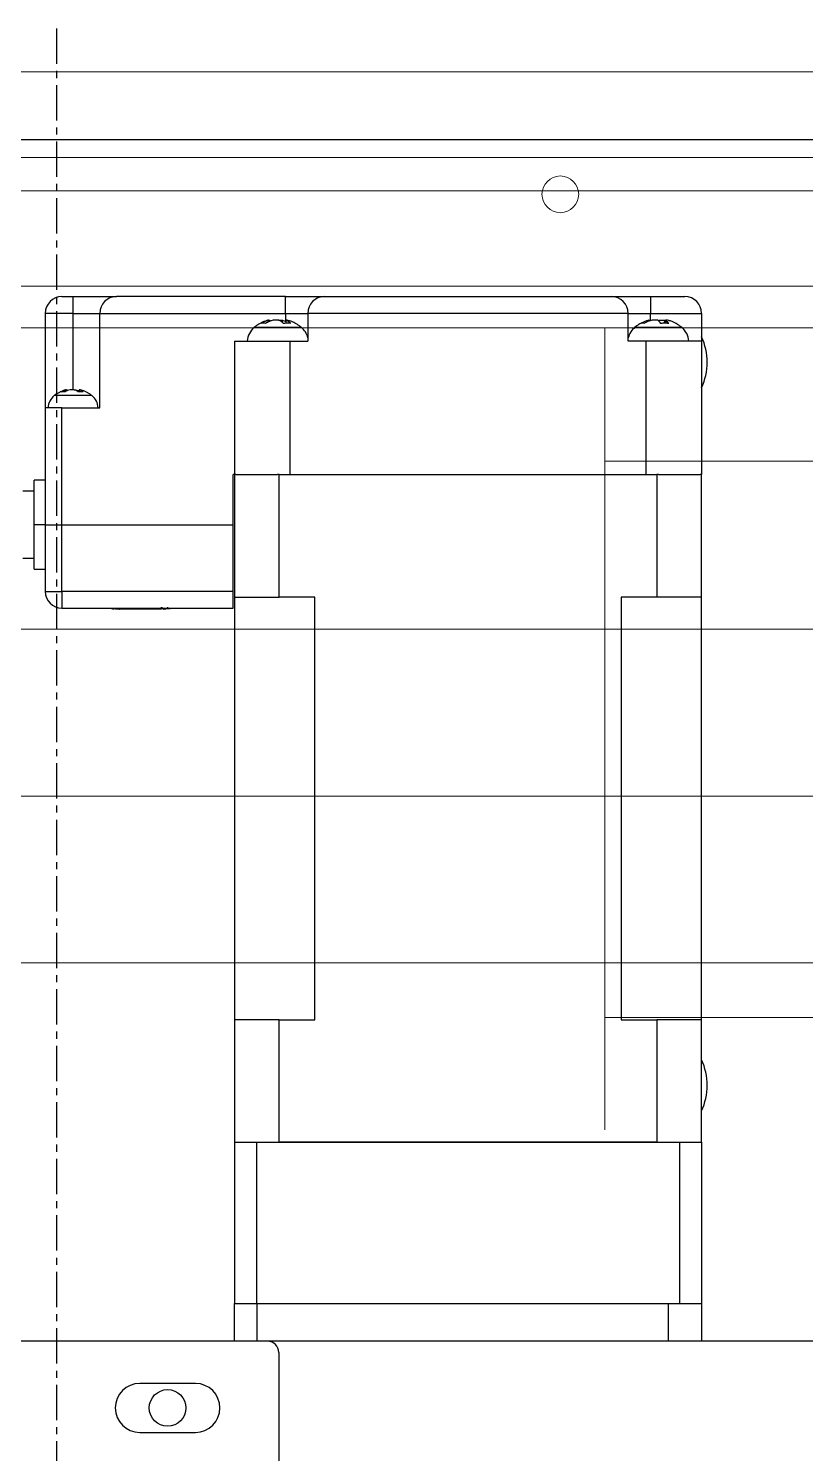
# Model space of a CAD drawing. Extents: x 500 to 100500, y -14500 to 21140.
# Drawn here: x 7864.8 to 7934.7, y -2503.2 to -2375.1 of the extents above; entities that cross this region are included whole.
import ezdxf

# ---------------------------------------------------------------- set-up
doc = ezdxf.new("R2010")
doc.units = 0
for name, pattern in [('CENTER', [10.16, 6.35, -1.27, 1.27, -1.27]), ('PHANTOM', [12.7, 6.35, -1.27, 1.27, -1.27, 1.27, -1.27]), ('SLD-Solid', [0])]:
    doc.linetypes.add(name, pattern=pattern)
doc.layers.get('0').update_dxf_attribs({"linetype": 'CONTINUOUS'})
for name, color, linetype in [('Center', 1, 'CENTER'), ('D', 7, 'CONTINUOUS'), ('SLD-0', 7, 'CONTINUOUS')]:
    doc.layers.add(name, color=color, linetype=linetype)
doc.layers.add('MODEL', color=7, linetype='SLD-Solid', lineweight=15)

# ---------------------------------------------------------------- blocks, each defined once
blk = doc.blocks.new('KZXCVASDF123')
at = {"color": 7, "linetype": 'Continuous', "lineweight": 18}
for p, q in [((-58754.07, -66506.67, 21.36), (-56215.07, -66506.67, 21.36)), ((-58754.07, -66509.67, 21.36), (-56215.07, -66509.67, 21.36))]:
    blk.add_line(p, q, dxfattribs=at)
blk = doc.blocks.new('KSLIDER')
at = {"color": 60, "linetype": 'PHANTOM', "lineweight": 18, "ltscale": 3}
for p, q in [((-53462.52, -64851.89, 21.36), (-52802.52, -64851.89, 21.36)), ((-53462.52, -64866.89, 21.36), (-52802.52, -64866.89, 21.36)), ((-52917.52, -64866.89, 21.36), (-53347.52, -64866.89, 21.36))]:
    blk.add_line(p, q, dxfattribs=at)
blk = doc.blocks.new('KASDADS')
at = {"layer": 'MODEL', "color": 4}
for p, q in [((-52842.52, -66286.79, 21.36), (-51722.52, -66286.79, 21.36)), ((-52842.52, -66306.05, 21.36), (-51722.52, -66306.05, 21.36)), ((-52199.86, -66309.79, 21.36), (-51722.52, -66309.79, 21.36)), ((-51949.86, -66309.79, 21.36), (-51949.86, -66321.79, 21.36)), ((-51849.86, -66309.79, 21.36), (-51949.86, -66309.79, 21.36)), ((-51602.52, -66309.79, 21.36), (-51949.86, -66309.79, 21.36)), ((-51849.86, -66321.79, 21.36), (-51949.86, -66321.79, 21.36)), ((-51949.86, -66321.79, 21.36), (-51949.86, -66371.79, 21.36)), ((-51722.52, -66336.89, 21.36), (-52162.52, -66336.89, 21.36)), ((-52262.52, -66351.89, 21.36), (-51602.52, -66351.89, 21.36)), ((-52262.52, -66366.89, 21.36), (-51602.52, -66366.89, 21.36)), ((-51717.52, -66366.89, 21.36), (-52147.52, -66366.89, 21.36)), ((-51949.86, -66381.89, 21.36), (-51949.86, -66371.79, 21.36)), ((-51849.86, -66371.79, 21.36), (-51949.86, -66371.79, 21.36))]:
    blk.add_line(p, q, dxfattribs=at)
blk.add_circle((-51953.86, -66297.79, 21.36), 1.65, dxfattribs=at)
blk = doc.blocks.new('KJ특성 TURN')
at = {"layer": 'Center', "ltscale": 0.5}
blk.add_line((9197.78, -70811.09), (9197.78, -71397.09), dxfattribs=at)
at = {"layer": 'SLD-0'}
for p, q in [((9272.78, -70821.09), (9122.78, -70821.09)), ((9198.28, -70835.19), (9199.28, -70835.19)), ((9199.28, -70836.69), (9199.28, -70835.19)), ((9218.38, -70835.19), (9203.18, -70835.19)), ((9218.38, -70836.69), (9218.38, -70835.19)), ((9221.88, -70835.19), (9247.68, -70835.19)), ((9251.18, -70835.19), (9251.18, -70836.69)), ((9251.18, -70835.19), (9254.28, -70835.19)), ((9199.28, -70836.69), (9196.78, -70836.69)), ((9196.78, -70836.69), (9196.78, -70845.19)), ((9199.28, -70836.69), (9201.68, -70836.69)), ((9199.28, -70843.56), (9199.28, -70836.69)), ((9201.68, -70836.69), (9218.38, -70836.69)), ((9201.68, -70845.19), (9201.68, -70836.69)), ((9218.38, -70836.69), (9220.38, -70836.69)), ((9218.38, -70836.69), (9218.38, -70837.4)), ((9220.38, -70836.69), (9220.38, -70839.19)), ((9249.18, -70836.69), (9220.38, -70836.69)), ((9249.18, -70839.19), (9249.18, -70836.69)), ((9249.18, -70836.69), (9251.18, -70836.69)), ((9251.18, -70836.69), (9255.78, -70836.69)), ((9251.18, -70837.3), (9251.18, -70836.69)), ((9255.78, -70836.69), (9255.78, -70839.19)), ((9219.79, -70837.95), (9215.58, -70837.95)), ((9216.85, -70837.3), (9216.84, -70837.3)), ((9216.85, -70837.3), (9216.96, -70837.3)), ((9216.86, -70837.46), (9216.85, -70837.3)), ((9216.96, -70837.3), (9216.96, -70837.41)), ((9217.76, -70837.3), (9217.27, -70837.3)), ((9217.76, -70837.3), (9218.1, -70837.3)), ((9218.1, -70837.3), (9218.09, -70837.51)), ((9218.1, -70837.3), (9218.41, -70837.41)), ((9218.41, -70837.3), (9218.4, -70837.59)), ((9218.52, -70837.3), (9218.41, -70837.3)), ((9249.94, -70837.95), (9249.78, -70837.95)), ((9253.99, -70837.95), (9249.94, -70837.95)), ((9251.05, -70837.3), (9251.24, -70837.3)), ((9251.24, -70837.3), (9251.24, -70837.33)), ((9251.81, -70837.3), (9251.34, -70837.3)), ((9251.88, -70837.35), (9251.96, -70837.3)), ((9251.96, -70837.3), (9252.43, -70837.3)), ((9251.96, -70837.41), (9251.96, -70837.3)), ((9252.43, -70837.3), (9252.41, -70837.58)), ((9252.72, -70837.3), (9252.52, -70837.3)), ((9252.52, -70837.3), (9252.52, -70837.58)), ((9213.78, -70839.19), (9213.78, -70851.19)), ((9213.78, -70839.19), (9218.78, -70839.19)), ((9218.78, -70839.19), (9218.78, -70851.19)), ((9218.78, -70839.19), (9220.38, -70839.19)), ((9250.78, -70839.19), (9249.18, -70839.19)), ((9250.78, -70839.19), (9250.78, -70851.19)), ((9255.78, -70839.19), (9250.78, -70839.19)), ((9255.78, -70839.19), (9255.78, -70851.19)), ((9200.3, -70844.08), (9197.59, -70844.08)), ((9198.69, -70843.56), (9198.68, -70843.56)), ((9198.69, -70843.56), (9198.74, -70843.56)), ((9198.7, -70843.68), (9198.69, -70843.56)), ((9198.74, -70843.56), (9198.75, -70843.65)), ((9199.39, -70843.56), (9199.02, -70843.56)), ((9199.39, -70843.56), (9199.54, -70843.56)), ((9199.54, -70843.56), (9199.54, -70843.64)), ((9200.18, -70843.75), (9199.74, -70843.75)), ((9199.83, -70843.56), (9199.82, -70843.75)), ((9199.88, -70843.56), (9199.83, -70843.56)), ((9200.97, -70844.08), (9200.3, -70844.08)), ((9196.78, -70845.19), (9196.78, -70855.69)), ((9198.28, -70845.19), (9196.78, -70845.19)), ((9198.28, -70855.69), (9198.28, -70845.19)), ((9198.28, -70845.19), (9201.68, -70845.19)), ((9196.78, -70851.69), (9195.78, -70851.69)), ((9195.78, -70855.69), (9195.78, -70851.69)), ((9213.68, -70855.69), (9213.68, -70851.19)), ((9213.78, -70851.19), (9213.68, -70851.19)), ((9213.78, -70851.19), (9213.78, -70862.19)), ((9213.91, -70851.19), (9213.78, -70851.19)), ((9213.91, -70851.19), (9217.65, -70851.19)), ((9217.81, -70851.19), (9217.65, -70851.19)), ((9217.81, -70862.19), (9217.81, -70851.19)), ((9217.81, -70851.19), (9251.75, -70851.19)), ((9218.78, -70851.19), (9250.78, -70851.19)), ((9251.75, -70851.19), (9251.75, -70862.19)), ((9251.91, -70851.19), (9251.75, -70851.19)), ((9251.91, -70851.19), (9255.65, -70851.19)), ((9255.78, -70851.19), (9255.65, -70851.19)), ((9255.78, -70862.19), (9255.78, -70851.19)), ((9195.78, -70852.69), (9194.78, -70852.69)), ((9195.78, -70859.69), (9195.78, -70855.69)), ((9196.78, -70855.69), (9195.78, -70855.69)), ((9196.78, -70855.69), (9196.78, -70861.69)), ((9196.78, -70855.69), (9198.28, -70855.69)), ((9198.28, -70861.69), (9198.28, -70855.69)), ((9198.28, -70855.69), (9213.68, -70855.69)), ((9213.68, -70861.69), (9213.68, -70855.69)), ((9194.78, -70858.69), (9195.78, -70858.69)), ((9195.78, -70859.69), (9196.78, -70859.69)), ((9196.78, -70861.69), (9198.28, -70861.69)), ((9213.68, -70861.69), (9198.28, -70861.69)), ((9198.28, -70861.69), (9198.28, -70863.19)), ((9213.68, -70863.19), (9213.68, -70861.69)), ((9213.78, -70862.19), (9213.78, -70900.19)), ((9213.78, -70862.19), (9217.81, -70862.19)), ((9221.02, -70862.19), (9217.81, -70862.19)), ((9221.02, -70900.19), (9221.02, -70862.19)), ((9251.75, -70862.19), (9248.55, -70862.19)), ((9248.55, -70862.19), (9248.55, -70900.19)), ((9255.78, -70862.19), (9251.75, -70862.19)), ((9255.78, -70900.19), (9255.78, -70862.19)), ((9198.28, -70863.19), (9213.68, -70863.19)), ((9202.79, -70863.29), (9202.79, -70863.19)), ((9202.79, -70863.29), (9202.79, -70863.19)), ((9202.79, -70863.29), (9202.79, -70863.19)), ((9202.79, -70863.29), (9202.79, -70863.19)), ((9202.79, -70863.29), (9202.79, -70863.19)), ((9202.79, -70863.29), (9202.79, -70863.19)), ((9202.79, -70863.29), (9202.79, -70863.19)), ((9202.79, -70863.29), (9202.79, -70863.19)), ((9202.79, -70863.29), (9202.79, -70863.19)), ((9202.79, -70863.29), (9202.79, -70863.19)), ((9202.79, -70863.29), (9202.79, -70863.29)), ((9202.79, -70863.29), (9202.79, -70863.29)), ((9202.79, -70863.29), (9202.79, -70863.29)), ((9202.8, -70863.29), (9202.79, -70863.29)), ((9202.8, -70863.29), (9202.8, -70863.19)), ((9202.8, -70863.29), (9202.8, -70863.19)), ((9202.8, -70863.29), (9202.8, -70863.19)), ((9202.8, -70863.29), (9202.8, -70863.19)), ((9202.81, -70863.29), (9202.81, -70863.19)), ((9202.81, -70863.29), (9202.81, -70863.19)), ((9202.81, -70863.29), (9202.81, -70863.19)), ((9202.81, -70863.29), (9202.81, -70863.19)), ((9202.82, -70863.29), (9202.82, -70863.19)), ((9202.82, -70863.29), (9202.82, -70863.19)), ((9202.82, -70863.29), (9202.82, -70863.19)), ((9202.82, -70863.29), (9202.82, -70863.19)), ((9202.82, -70863.29), (9202.82, -70863.19)), ((9202.82, -70863.29), (9202.82, -70863.19)), ((9202.82, -70863.29), (9202.82, -70863.29)), ((9202.83, -70863.29), (9202.82, -70863.29)), ((9202.83, -70863.29), (9202.83, -70863.19)), ((9202.83, -70863.29), (9202.83, -70863.19)), ((9202.83, -70863.29), (9202.83, -70863.19)), ((9202.83, -70863.29), (9202.83, -70863.19)), ((9202.83, -70863.29), (9202.83, -70863.19)), ((9202.83, -70863.29), (9202.83, -70863.19)), ((9202.83, -70863.29), (9202.83, -70863.19)), ((9202.83, -70863.29), (9202.83, -70863.19)), ((9202.83, -70863.29), (9202.83, -70863.19)), ((9202.83, -70863.29), (9202.83, -70863.29)), ((9202.83, -70863.29), (9202.83, -70863.29)), ((9202.83, -70863.29), (9202.83, -70863.29)), ((9202.83, -70863.29), (9202.83, -70863.29)), ((9202.83, -70863.29), (9202.83, -70863.29)), ((9202.83, -70863.29), (9202.83, -70863.29)), ((9202.83, -70863.29), (9202.83, -70863.29)), ((9202.83, -70863.29), (9202.83, -70863.29)), ((9202.84, -70863.29), (9202.83, -70863.29)), ((9202.84, -70863.29), (9202.84, -70863.19)), ((9202.84, -70863.29), (9202.84, -70863.19)), ((9202.84, -70863.29), (9202.84, -70863.19)), ((9202.84, -70863.29), (9202.84, -70863.19)), ((9202.84, -70863.29), (9202.84, -70863.29)), ((9202.84, -70863.29), (9202.84, -70863.29)), ((9202.84, -70863.29), (9202.84, -70863.29)), ((9202.84, -70863.29), (9202.84, -70863.29)), ((9202.85, -70863.29), (9202.84, -70863.29)), ((9202.85, -70863.29), (9202.85, -70863.19)), ((9202.85, -70863.29), (9202.85, -70863.19)), ((9202.85, -70863.29), (9202.85, -70863.19)), ((9202.85, -70863.29), (9202.85, -70863.19)), ((9202.85, -70863.29), (9202.85, -70863.19)), ((9202.85, -70863.29), (9202.85, -70863.19)), ((9202.85, -70863.29), (9202.85, -70863.19)), ((9202.85, -70863.29), (9202.85, -70863.19)), ((9202.85, -70863.29), (9202.85, -70863.19)), ((9202.85, -70863.29), (9202.85, -70863.29)), ((9202.85, -70863.29), (9202.85, -70863.29)), ((9202.85, -70863.29), (9202.85, -70863.29)), ((9202.85, -70863.29), (9202.85, -70863.29)), ((9202.85, -70863.29), (9202.85, -70863.29)), ((9202.85, -70863.29), (9202.85, -70863.29)), ((9202.85, -70863.29), (9202.85, -70863.29)), ((9202.85, -70863.29), (9202.85, -70863.29)), ((9202.86, -70863.29), (9202.85, -70863.29)), ((9202.86, -70863.29), (9202.86, -70863.19)), ((9202.86, -70863.29), (9202.86, -70863.19)), ((9202.86, -70863.29), (9202.86, -70863.19)), ((9202.86, -70863.29), (9202.86, -70863.19)), ((9202.86, -70863.29), (9202.86, -70863.19)), ((9202.86, -70863.29), (9202.86, -70863.19)), ((9202.86, -70863.29), (9202.86, -70863.19)), ((9202.86, -70863.29), (9202.86, -70863.29)), ((9202.86, -70863.29), (9202.86, -70863.29)), ((9202.86, -70863.29), (9202.86, -70863.29)), ((9202.86, -70863.29), (9202.86, -70863.29)), ((9202.86, -70863.29), (9202.86, -70863.29)), ((9202.86, -70863.29), (9202.86, -70863.29)), ((9202.87, -70863.29), (9202.86, -70863.29)), ((9202.87, -70863.29), (9202.87, -70863.19)), ((9202.87, -70863.29), (9202.87, -70863.19)), ((9202.87, -70863.29), (9202.87, -70863.19)), ((9202.87, -70863.29), (9202.87, -70863.19)), ((9202.87, -70863.29), (9202.87, -70863.29)), ((9202.87, -70863.29), (9202.87, -70863.29)), ((9202.87, -70863.29), (9202.87, -70863.29)), ((9202.88, -70863.29), (9202.87, -70863.29)), ((9202.88, -70863.29), (9202.88, -70863.19)), ((9202.88, -70863.29), (9202.88, -70863.19)), ((9202.88, -70863.29), (9202.88, -70863.19)), ((9202.88, -70863.29), (9202.88, -70863.29)), ((9202.88, -70863.29), (9202.88, -70863.29)), ((9202.89, -70863.29), (9202.88, -70863.29)), ((9202.89, -70863.29), (9202.89, -70863.19)), ((9202.89, -70863.29), (9202.89, -70863.19)), ((9202.89, -70863.29), (9202.89, -70863.19)), ((9202.89, -70863.29), (9202.89, -70863.19)), ((9202.89, -70863.29), (9202.89, -70863.19)), ((9202.89, -70863.29), (9202.89, -70863.29)), ((9202.89, -70863.29), (9202.89, -70863.29)), ((9202.89, -70863.29), (9202.89, -70863.29)), ((9202.89, -70863.29), (9202.89, -70863.29)), ((9202.9, -70863.29), (9202.89, -70863.29)), ((9202.9, -70863.29), (9202.9, -70863.19)), ((9202.9, -70863.29), (9202.9, -70863.19)), ((9202.9, -70863.29), (9202.9, -70863.19)), ((9202.9, -70863.29), (9202.9, -70863.19)), ((9202.9, -70863.29), (9202.9, -70863.19)), ((9202.9, -70863.29), (9202.9, -70863.19)), ((9202.9, -70863.29), (9202.9, -70863.19)), ((9202.9, -70863.29), (9202.9, -70863.19)), ((9202.9, -70863.29), (9202.9, -70863.29)), ((9202.9, -70863.29), (9202.9, -70863.29)), ((9202.9, -70863.29), (9202.9, -70863.29)), ((9202.9, -70863.29), (9202.9, -70863.29)), ((9202.9, -70863.29), (9202.9, -70863.29)), ((9202.9, -70863.29), (9202.9, -70863.29)), ((9202.9, -70863.29), (9202.9, -70863.29)), ((9202.91, -70863.29), (9202.9, -70863.29)), ((9202.91, -70863.29), (9202.91, -70863.19)), ((9202.91, -70863.29), (9202.91, -70863.19)), ((9202.91, -70863.29), (9202.91, -70863.19)), ((9202.91, -70863.29), (9202.91, -70863.19)), ((9202.91, -70863.29), (9202.91, -70863.29)), ((9202.91, -70863.29), (9202.91, -70863.29)), ((9202.91, -70863.29), (9202.91, -70863.29)), ((9202.92, -70863.29), (9202.91, -70863.29)), ((9202.92, -70863.29), (9202.92, -70863.19)), ((9202.92, -70863.29), (9202.92, -70863.19)), ((9202.92, -70863.29), (9202.92, -70863.19)), ((9202.92, -70863.29), (9202.92, -70863.19)), ((9202.92, -70863.29), (9202.92, -70863.29)), ((9202.92, -70863.29), (9202.92, -70863.29)), ((9202.92, -70863.29), (9202.92, -70863.29)), ((9202.93, -70863.29), (9202.92, -70863.29)), ((9202.93, -70863.29), (9202.93, -70863.19)), ((9202.93, -70863.29), (9202.93, -70863.19)), ((9202.93, -70863.29), (9202.93, -70863.19)), ((9202.93, -70863.29), (9202.93, -70863.29)), ((9202.93, -70863.29), (9202.93, -70863.29)), ((9202.94, -70863.29), (9202.93, -70863.29)), ((9202.94, -70863.29), (9202.94, -70863.19)), ((9202.94, -70863.29), (9202.94, -70863.19)), ((9202.94, -70863.29), (9202.94, -70863.19)), ((9202.94, -70863.29), (9202.94, -70863.29)), ((9202.95, -70863.29), (9202.95, -70863.19)), ((9202.95, -70863.29), (9202.95, -70863.19)), ((9202.95, -70863.29), (9202.95, -70863.19)), ((9202.96, -70863.29), (9202.96, -70863.19)), ((9202.96, -70863.29), (9202.96, -70863.19)), ((9202.97, -70863.29), (9202.97, -70863.19)), ((9202.97, -70863.29), (9202.97, -70863.19)), ((9202.97, -70863.29), (9202.97, -70863.19)), ((9202.98, -70863.29), (9202.98, -70863.19)), ((9202.98, -70863.29), (9202.98, -70863.19)), ((9202.99, -70863.29), (9202.99, -70863.19)), ((9203, -70863.29), (9203, -70863.19)), ((9203, -70863.29), (9203, -70863.19)), ((9203.01, -70863.29), (9203.01, -70863.19)), ((9203.02, -70863.29), (9203.02, -70863.19)), ((9203.02, -70863.29), (9203.02, -70863.19)), ((9203.03, -70863.29), (9203.03, -70863.19)), ((9203.04, -70863.29), (9203.04, -70863.19)), ((9203.04, -70863.29), (9203.04, -70863.19)), ((9203.05, -70863.29), (9203.04, -70863.29)), ((9203.05, -70863.29), (9203.05, -70863.19)), ((9203.06, -70863.29), (9203.06, -70863.19)), ((9203.06, -70863.29), (9203.06, -70863.19)), ((9203.07, -70863.29), (9203.07, -70863.19)), ((9203.08, -70863.29), (9203.08, -70863.19)), ((9203.08, -70863.29), (9203.08, -70863.19)), ((9203.09, -70863.29), (9203.09, -70863.19)), ((9203.09, -70863.29), (9203.09, -70863.19)), ((9203.1, -70863.29), (9203.09, -70863.29)), ((9203.1, -70863.29), (9203.1, -70863.19)), ((9203.11, -70863.29), (9203.1, -70863.29)), ((9203.11, -70863.29), (9203.11, -70863.19)), ((9203.11, -70863.29), (9203.11, -70863.19)), ((9203.11, -70863.29), (9203.11, -70863.29)), ((9203.12, -70863.29), (9203.11, -70863.29)), ((9203.12, -70863.29), (9203.12, -70863.19)), ((9203.12, -70863.29), (9203.12, -70863.19)), ((9203.12, -70863.29), (9203.12, -70863.29)), ((9203.13, -70863.29), (9203.12, -70863.29)), ((9203.13, -70863.29), (9203.13, -70863.19)), ((9203.13, -70863.29), (9203.13, -70863.19)), ((9203.13, -70863.29), (9203.13, -70863.29)), ((9203.14, -70863.29), (9203.13, -70863.29)), ((9203.14, -70863.29), (9203.14, -70863.19)), ((9203.15, -70863.29), (9203.14, -70863.29)), ((9203.15, -70863.29), (9203.15, -70863.19)), ((9203.15, -70863.29), (9203.15, -70863.19)), ((9203.15, -70863.29), (9203.15, -70863.29)), ((9203.16, -70863.29), (9203.15, -70863.29)), ((9203.16, -70863.29), (9203.16, -70863.19)), ((9203.16, -70863.29), (9203.16, -70863.19)), ((9203.16, -70863.29), (9203.16, -70863.29)), ((9203.17, -70863.29), (9203.16, -70863.29)), ((9203.17, -70863.29), (9203.17, -70863.19)), ((9203.18, -70863.29), (9203.17, -70863.29)), ((9203.18, -70863.29), (9203.18, -70863.19)), ((9203.18, -70863.29), (9203.18, -70863.19)), ((9203.18, -70863.29), (9203.18, -70863.29)), ((9203.19, -70863.29), (9203.18, -70863.29)), ((9203.19, -70863.29), (9203.19, -70863.19)), ((9203.2, -70863.29), (9203.19, -70863.29)), ((9203.2, -70863.29), (9203.2, -70863.19)), ((9203.2, -70863.29), (9203.2, -70863.19)), ((9203.2, -70863.29), (9203.2, -70863.29)), ((9203.21, -70863.29), (9203.2, -70863.29)), ((9203.21, -70863.29), (9203.21, -70863.19)), ((9203.22, -70863.29), (9203.21, -70863.29)), ((9203.22, -70863.29), (9203.22, -70863.19)), ((9203.23, -70863.29), (9203.22, -70863.29)), ((9203.23, -70863.29), (9203.23, -70863.19)), ((9203.24, -70863.29), (9203.23, -70863.29)), ((9203.24, -70863.29), (9203.24, -70863.19)), ((9203.25, -70863.29), (9203.24, -70863.29)), ((9203.25, -70863.29), (9203.25, -70863.19)), ((9203.25, -70863.29), (9203.25, -70863.19)), ((9203.25, -70863.29), (9203.25, -70863.29)), ((9203.26, -70863.29), (9203.25, -70863.29)), ((9203.26, -70863.29), (9203.26, -70863.19)), ((9203.27, -70863.29), (9203.26, -70863.29)), ((9203.27, -70863.29), (9203.27, -70863.19)), ((9203.28, -70863.29), (9203.28, -70863.19)), ((9203.29, -70863.29), (9203.28, -70863.29)), ((9203.29, -70863.29), (9203.29, -70863.19)), ((9203.3, -70863.29), (9203.29, -70863.29)), ((9203.3, -70863.29), (9203.3, -70863.19)), ((9203.31, -70863.29), (9203.3, -70863.29)), ((9203.31, -70863.29), (9203.31, -70863.19)), ((9203.32, -70863.29), (9203.31, -70863.29)), ((9203.32, -70863.29), (9203.32, -70863.19)), ((9203.33, -70863.29), (9203.32, -70863.29)), ((9203.33, -70863.29), (9203.33, -70863.19)), ((9203.34, -70863.29), (9203.33, -70863.29)), ((9203.34, -70863.29), (9203.34, -70863.19)), ((9203.35, -70863.29), (9203.34, -70863.29)), ((9203.35, -70863.29), (9203.35, -70863.19)), ((9203.36, -70863.29), (9203.35, -70863.29)), ((9203.36, -70863.29), (9203.36, -70863.19)), ((9203.37, -70863.29), (9203.36, -70863.29)), ((9203.37, -70863.29), (9203.37, -70863.19)), ((9203.38, -70863.29), (9203.37, -70863.29)), ((9203.38, -70863.29), (9203.38, -70863.19)), ((9203.39, -70863.29), (9203.38, -70863.29)), ((9203.39, -70863.29), (9203.39, -70863.19)), ((9203.4, -70863.29), (9203.39, -70863.29)), ((9203.4, -70863.29), (9203.4, -70863.19)), ((9203.41, -70863.29), (9203.4, -70863.29)), ((9203.41, -70863.29), (9203.41, -70863.19)), ((9203.42, -70863.29), (9203.41, -70863.29)), ((9203.42, -70863.29), (9203.42, -70863.19)), ((9203.43, -70863.29), (9203.42, -70863.29)), ((9203.43, -70863.29), (9203.43, -70863.19)), ((9203.44, -70863.29), (9203.43, -70863.29)), ((9203.43, -70863.29), (9203.44, -70863.29)), ((9203.44, -70863.29), (9203.44, -70863.19)), ((9203.45, -70863.29), (9203.44, -70863.29)), ((9203.44, -70863.29), (9203.45, -70863.29)), ((9203.45, -70863.29), (9203.45, -70863.19)), ((9203.46, -70863.29), (9203.45, -70863.29)), ((9203.46, -70863.29), (9203.46, -70863.19)), ((9203.46, -70863.29), (9203.46, -70863.19)), ((9203.46, -70863.29), (9203.46, -70863.29)), ((9203.47, -70863.29), (9203.46, -70863.29)), ((9203.47, -70863.29), (9203.47, -70863.19)), ((9203.48, -70863.29), (9203.47, -70863.29)), ((9203.48, -70863.29), (9203.48, -70863.19)), ((9203.49, -70863.29), (9203.48, -70863.29)), ((9203.49, -70863.29), (9203.49, -70863.19)), ((9203.49, -70863.29), (9203.49, -70863.19)), ((9203.49, -70863.29), (9203.49, -70863.29)), ((9203.5, -70863.29), (9203.49, -70863.29)), ((9203.5, -70863.29), (9203.5, -70863.19)), ((9203.51, -70863.29), (9203.5, -70863.29)), ((9203.51, -70863.29), (9203.51, -70863.19)), ((9203.51, -70863.29), (9203.51, -70863.19)), ((9203.51, -70863.29), (9203.51, -70863.29)), ((9203.52, -70863.29), (9203.51, -70863.29)), ((9203.52, -70863.29), (9203.52, -70863.19)), ((9203.52, -70863.29), (9203.52, -70863.19)), ((9203.52, -70863.29), (9203.52, -70863.29)), ((9203.53, -70863.29), (9203.52, -70863.29)), ((9203.53, -70863.29), (9203.53, -70863.19)), ((9203.53, -70863.29), (9203.53, -70863.19)), ((9203.53, -70863.29), (9203.53, -70863.29)), ((9203.54, -70863.29), (9203.53, -70863.29)), ((9203.54, -70863.29), (9203.54, -70863.19)), ((9203.54, -70863.29), (9203.54, -70863.19)), ((9203.54, -70863.29), (9203.54, -70863.19)), ((9203.54, -70863.29), (9203.54, -70863.29)), ((9203.54, -70863.29), (9203.54, -70863.29)), ((9203.55, -70863.29), (9203.54, -70863.29)), ((9203.55, -70863.29), (9203.55, -70863.19)), ((9203.55, -70863.29), (9203.55, -70863.19)), ((9203.55, -70863.29), (9203.55, -70863.29)), ((9203.56, -70863.29), (9203.55, -70863.29)), ((9203.56, -70863.29), (9203.56, -70863.19)), ((9203.56, -70863.29), (9203.56, -70863.19)), ((9203.56, -70863.29), (9203.56, -70863.19)), ((9203.56, -70863.29), (9203.56, -70863.19)), ((9203.56, -70863.29), (9203.56, -70863.29)), ((9203.56, -70863.29), (9203.56, -70863.29)), ((9203.56, -70863.29), (9203.56, -70863.29)), ((9203.57, -70863.29), (9203.56, -70863.29)), ((9203.57, -70863.29), (9203.57, -70863.19)), ((9203.57, -70863.29), (9203.57, -70863.19)), ((9203.57, -70863.29), (9203.57, -70863.19)), ((9203.57, -70863.29), (9203.57, -70863.19)), ((9203.57, -70863.29), (9203.57, -70863.19)), ((9203.57, -70863.29), (9203.57, -70863.29)), ((9203.57, -70863.29), (9203.57, -70863.29)), ((9203.57, -70863.29), (9203.57, -70863.29)), ((9203.57, -70863.29), (9203.57, -70863.29)), ((9203.57, -70863.29), (9203.57, -70863.29)), ((9203.58, -70863.29), (9203.58, -70863.19)), ((9203.58, -70863.29), (9203.58, -70863.19)), ((9203.59, -70863.29), (9203.58, -70863.29)), ((9203.59, -70863.29), (9203.59, -70863.19)), ((9203.6, -70863.29), (9203.59, -70863.29)), ((9203.6, -70863.29), (9203.6, -70863.19)), ((9203.61, -70863.29), (9203.6, -70863.29)), ((9203.61, -70863.29), (9203.61, -70863.19)), ((9203.62, -70863.29), (9203.61, -70863.29)), ((9203.62, -70863.29), (9203.62, -70863.19)), ((9203.62, -70863.29), (9203.62, -70863.19)), ((9203.62, -70863.29), (9203.62, -70863.29)), ((9203.63, -70863.29), (9203.62, -70863.29)), ((9203.63, -70863.29), (9203.63, -70863.19)), ((9203.64, -70863.29), (9203.63, -70863.29)), ((9203.64, -70863.29), (9203.64, -70863.19)), ((9203.65, -70863.29), (9203.64, -70863.29)), ((9203.65, -70863.29), (9203.65, -70863.19)), ((9203.66, -70863.29), (9203.65, -70863.29)), ((9203.66, -70863.29), (9203.66, -70863.19)), ((9203.67, -70863.29), (9203.66, -70863.29)), ((9203.67, -70863.29), (9203.67, -70863.19)), ((9203.69, -70863.29), (9203.67, -70863.29)), ((9203.69, -70863.29), (9203.69, -70863.19)), ((9203.7, -70863.29), (9203.69, -70863.29)), ((9203.7, -70863.29), (9203.7, -70863.19)), ((9203.71, -70863.29), (9203.7, -70863.29)), ((9203.71, -70863.29), (9203.71, -70863.19)), ((9203.72, -70863.29), (9203.71, -70863.29)), ((9203.72, -70863.29), (9203.72, -70863.19)), ((9203.73, -70863.29), (9203.72, -70863.29)), ((9203.73, -70863.29), (9203.73, -70863.19)), ((9203.74, -70863.29), (9203.73, -70863.29)), ((9203.74, -70863.29), (9203.74, -70863.19)), ((9203.75, -70863.29), (9203.74, -70863.29)), ((9203.75, -70863.29), (9203.75, -70863.19)), ((9203.76, -70863.29), (9203.75, -70863.29)), ((9203.76, -70863.29), (9203.76, -70863.19)), ((9203.77, -70863.29), (9203.76, -70863.29)), ((9203.77, -70863.29), (9203.77, -70863.19)), ((9203.78, -70863.29), (9203.77, -70863.29)), ((9203.78, -70863.29), (9203.78, -70863.19)), ((9203.78, -70863.29), (9203.78, -70863.19)), ((9203.78, -70863.29), (9203.78, -70863.29)), ((9203.79, -70863.29), (9203.78, -70863.29)), ((9203.79, -70863.29), (9203.79, -70863.19)), ((9203.8, -70863.29), (9203.79, -70863.29)), ((9203.8, -70863.29), (9203.8, -70863.19)), ((9203.8, -70863.29), (9203.8, -70863.19)), ((9203.8, -70863.29), (9203.8, -70863.29)), ((9203.81, -70863.29), (9203.8, -70863.29)), ((9203.81, -70863.29), (9203.81, -70863.19)), ((9203.82, -70863.29), (9203.81, -70863.29)), ((9203.82, -70863.29), (9203.82, -70863.19)), ((9203.82, -70863.29), (9203.82, -70863.19)), ((9203.82, -70863.29), (9203.82, -70863.29)), ((9203.83, -70863.29), (9203.82, -70863.29)), ((9203.83, -70863.29), (9203.83, -70863.19)), ((9203.83, -70863.29), (9203.83, -70863.19)), ((9203.83, -70863.29), (9203.83, -70863.29)), ((9203.84, -70863.29), (9203.83, -70863.29)), ((9203.84, -70863.29), (9203.84, -70863.19)), ((9203.84, -70863.29), (9203.84, -70863.19)), ((9203.84, -70863.29), (9203.84, -70863.29)), ((9203.85, -70863.29), (9203.84, -70863.29)), ((9203.85, -70863.29), (9203.85, -70863.19)), ((9203.85, -70863.29), (9203.85, -70863.19)), ((9203.85, -70863.29), (9203.85, -70863.29)), ((9203.86, -70863.29), (9203.85, -70863.29)), ((9203.86, -70863.29), (9203.86, -70863.19)), ((9203.86, -70863.29), (9203.86, -70863.19)), ((9203.86, -70863.29), (9203.86, -70863.29)), ((9203.87, -70863.29), (9203.86, -70863.29)), ((9203.87, -70863.29), (9203.87, -70863.19)), ((9203.87, -70863.29), (9203.87, -70863.19)), ((9203.87, -70863.29), (9203.87, -70863.19)), ((9203.87, -70863.29), (9203.87, -70863.29)), ((9203.87, -70863.29), (9203.87, -70863.29)), ((9203.88, -70863.29), (9203.87, -70863.29)), ((9203.88, -70863.29), (9203.88, -70863.19)), ((9203.88, -70863.29), (9203.88, -70863.19)), ((9203.88, -70863.29), (9203.88, -70863.29)), ((9203.89, -70863.29), (9203.88, -70863.29)), ((9203.89, -70863.29), (9203.89, -70863.19)), ((9203.9, -70863.29), (9203.89, -70863.29)), ((9203.9, -70863.29), (9203.9, -70863.19)), ((9203.9, -70863.29), (9203.9, -70863.19)), ((9203.9, -70863.29), (9203.9, -70863.29)), ((9203.91, -70863.29), (9203.9, -70863.29)), ((9203.91, -70863.29), (9203.91, -70863.19)), ((9203.91, -70863.29), (9203.91, -70863.19)), ((9203.91, -70863.29), (9203.91, -70863.29)), ((9203.92, -70863.29), (9203.91, -70863.29)), ((9203.92, -70863.29), (9203.92, -70863.19)), ((9203.93, -70863.29), (9203.92, -70863.29)), ((9203.93, -70863.29), (9203.93, -70863.19)), ((9203.93, -70863.29), (9203.93, -70863.19)), ((9203.93, -70863.29), (9203.93, -70863.29)), ((9203.94, -70863.29), (9203.93, -70863.29)), ((9203.94, -70863.29), (9203.94, -70863.19)), ((9203.95, -70863.29), (9203.94, -70863.29)), ((9203.95, -70863.29), (9203.95, -70863.19)), ((9203.95, -70863.29), (9203.95, -70863.19)), ((9203.95, -70863.29), (9203.95, -70863.29)), ((9203.96, -70863.29), (9203.95, -70863.29)), ((9203.96, -70863.29), (9203.96, -70863.19)), ((9203.97, -70863.29), (9203.96, -70863.29)), ((9203.97, -70863.29), (9203.97, -70863.19)), ((9203.97, -70863.29), (9203.97, -70863.19)), ((9203.97, -70863.29), (9203.97, -70863.29)), ((9203.98, -70863.29), (9203.97, -70863.29)), ((9203.98, -70863.29), (9203.98, -70863.19)), ((9203.98, -70863.29), (9203.98, -70863.19)), ((9203.98, -70863.29), (9203.98, -70863.29)), ((9203.99, -70863.29), (9203.98, -70863.29)), ((9203.99, -70863.29), (9203.99, -70863.19)), ((9204, -70863.29), (9203.99, -70863.29)), ((9204, -70863.29), (9204, -70863.19)), ((9204, -70863.29), (9204, -70863.19)), ((9204, -70863.29), (9204, -70863.19)), ((9204, -70863.29), (9204, -70863.29)), ((9204, -70863.29), (9204, -70863.29)), ((9204.01, -70863.29), (9204, -70863.29)), ((9204.01, -70863.29), (9204.01, -70863.19)), ((9204.01, -70863.29), (9204.01, -70863.19)), ((9204.01, -70863.29), (9204.01, -70863.29)), ((9204.02, -70863.29), (9204.01, -70863.29)), ((9204.02, -70863.29), (9204.02, -70863.19)), ((9204.02, -70863.29), (9204.02, -70863.19)), ((9204.02, -70863.29), (9204.02, -70863.19)), ((9204.02, -70863.29), (9204.02, -70863.29)), ((9204.02, -70863.29), (9204.02, -70863.29)), ((9204.03, -70863.29), (9204.02, -70863.29)), ((9204.03, -70863.29), (9204.03, -70863.19)), ((9204.03, -70863.29), (9204.03, -70863.19)), ((9204.03, -70863.29), (9204.03, -70863.19)), ((9204.03, -70863.29), (9204.03, -70863.29)), ((9204.03, -70863.29), (9204.03, -70863.29)), ((9204.04, -70863.29), (9204.03, -70863.29)), ((9204.04, -70863.29), (9204.04, -70863.19)), ((9204.04, -70863.29), (9204.04, -70863.19)), ((9204.04, -70863.29), (9204.04, -70863.19)), ((9204.04, -70863.29), (9204.04, -70863.19)), ((9204.04, -70863.29), (9204.04, -70863.29)), ((9204.04, -70863.29), (9204.04, -70863.29)), ((9204.04, -70863.29), (9204.04, -70863.29)), ((9204.05, -70863.29), (9204.04, -70863.29)), ((9204.05, -70863.29), (9204.05, -70863.19)), ((9204.05, -70863.29), (9204.05, -70863.19)), ((9204.05, -70863.29), (9204.05, -70863.19)), ((9204.05, -70863.29), (9204.05, -70863.19)), ((9204.05, -70863.29), (9204.05, -70863.19)), ((9204.05, -70863.29), (9204.05, -70863.19)), ((9204.05, -70863.29), (9204.05, -70863.19)), ((9204.05, -70863.29), (9204.05, -70863.19)), ((9204.05, -70863.29), (9204.05, -70863.19)), ((9204.05, -70863.29), (9204.05, -70863.19)), ((9204.05, -70863.29), (9204.05, -70863.29)), ((9204.05, -70863.29), (9204.05, -70863.29)), ((9204.05, -70863.29), (9204.05, -70863.29)), ((9204.05, -70863.29), (9204.05, -70863.29)), ((9204.05, -70863.29), (9204.05, -70863.29)), ((9204.05, -70863.29), (9204.05, -70863.29)), ((9204.05, -70863.29), (9204.05, -70863.29)), ((9204.05, -70863.29), (9204.05, -70863.29)), ((9204.05, -70863.29), (9204.05, -70863.29)), ((9204.06, -70863.29), (9204.06, -70863.19)), ((9204.07, -70863.29), (9204.07, -70863.19)), ((9204.07, -70863.29), (9204.07, -70863.29)), ((9204.08, -70863.29), (9204.07, -70863.29)), ((9204.08, -70863.19), (9204.08, -70863.29)), ((9204.08, -70863.29), (9204.08, -70863.19)), ((9204.39, -70863.29), (9204.39, -70863.19)), ((9204.7, -70863.29), (9204.7, -70863.19)), ((9205.44, -70863.19), (9205.44, -70863.29)), ((9206.51, -70863.29), (9206.51, -70863.19)), ((9206.58, -70863.29), (9206.58, -70863.19)), ((9206.58, -70863.29), (9206.58, -70863.19)), ((9206.6, -70863.29), (9206.58, -70863.29)), ((9206.6, -70863.29), (9206.6, -70863.19)), ((9206.61, -70863.29), (9206.6, -70863.29)), ((9206.61, -70863.29), (9206.61, -70863.19)), ((9206.63, -70863.29), (9206.61, -70863.29)), ((9206.63, -70863.29), (9206.63, -70863.19)), ((9206.64, -70863.29), (9206.63, -70863.29)), ((9206.64, -70863.29), (9206.64, -70863.19)), ((9206.66, -70863.29), (9206.64, -70863.29)), ((9206.66, -70863.29), (9206.66, -70863.19)), ((9206.67, -70863.29), (9206.66, -70863.29)), ((9206.67, -70863.29), (9206.67, -70863.19)), ((9206.69, -70863.29), (9206.67, -70863.29)), ((9206.69, -70863.29), (9206.69, -70863.19)), ((9206.71, -70863.29), (9206.69, -70863.29)), ((9206.71, -70863.29), (9206.71, -70863.19)), ((9206.72, -70863.29), (9206.71, -70863.29)), ((9206.72, -70863.29), (9206.72, -70863.19)), ((9206.74, -70863.29), (9206.72, -70863.29)), ((9206.74, -70863.29), (9206.74, -70863.19)), ((9206.76, -70863.29), (9206.74, -70863.29)), ((9206.76, -70863.29), (9206.76, -70863.19)), ((9206.77, -70863.29), (9206.76, -70863.29)), ((9206.77, -70863.29), (9206.77, -70863.19)), ((9206.79, -70863.29), (9206.77, -70863.29)), ((9206.79, -70863.29), (9206.79, -70863.19)), ((9206.81, -70863.29), (9206.79, -70863.29)), ((9206.81, -70863.29), (9206.81, -70863.19)), ((9206.83, -70863.29), (9206.81, -70863.29)), ((9206.83, -70863.29), (9206.83, -70863.19)), ((9206.85, -70863.29), (9206.83, -70863.29)), ((9206.85, -70863.29), (9206.85, -70863.19)), ((9206.87, -70863.29), (9206.85, -70863.29)), ((9206.87, -70863.29), (9206.87, -70863.19)), ((9206.89, -70863.29), (9206.87, -70863.29)), ((9206.89, -70863.29), (9206.89, -70863.19)), ((9206.9, -70863.29), (9206.89, -70863.29)), ((9206.9, -70863.29), (9206.9, -70863.19)), ((9206.92, -70863.29), (9206.9, -70863.29)), ((9206.92, -70863.29), (9206.92, -70863.19)), ((9206.93, -70863.29), (9206.92, -70863.29)), ((9206.93, -70863.29), (9206.93, -70863.19)), ((9206.95, -70863.29), (9206.93, -70863.29)), ((9206.95, -70863.29), (9206.95, -70863.19)), ((9206.96, -70863.29), (9206.95, -70863.29)), ((9206.96, -70863.29), (9206.96, -70863.19)), ((9206.97, -70863.29), (9206.96, -70863.29)), ((9206.97, -70863.29), (9206.97, -70863.19)), ((9206.99, -70863.29), (9206.97, -70863.29)), ((9206.99, -70863.29), (9206.99, -70863.19)), ((9207, -70863.29), (9206.99, -70863.29)), ((9207, -70863.29), (9207, -70863.19)), ((9207.01, -70863.29), (9207, -70863.29)), ((9207.01, -70863.29), (9207.01, -70863.19)), ((9207.02, -70863.29), (9207.01, -70863.29)), ((9207.02, -70863.29), (9207.02, -70863.19)), ((9207.03, -70863.29), (9207.02, -70863.29)), ((9207.03, -70863.29), (9207.03, -70863.19)), ((9207.04, -70863.29), (9207.03, -70863.29)), ((9207.04, -70863.29), (9207.04, -70863.19)), ((9207.05, -70863.29), (9207.04, -70863.29)), ((9207.05, -70863.29), (9207.05, -70863.19)), ((9207.07, -70863.29), (9207.05, -70863.29)), ((9207.07, -70863.29), (9207.07, -70863.19)), ((9207.08, -70863.29), (9207.07, -70863.29)), ((9207.08, -70863.29), (9207.08, -70863.19)), ((9207.09, -70863.29), (9207.08, -70863.29)), ((9207.09, -70863.29), (9207.09, -70863.19)), ((9207.1, -70863.29), (9207.09, -70863.29)), ((9207.1, -70863.29), (9207.1, -70863.19)), ((9207.11, -70863.29), (9207.1, -70863.29)), ((9207.11, -70863.29), (9207.11, -70863.19)), ((9207.12, -70863.29), (9207.11, -70863.29)), ((9207.12, -70863.29), (9207.12, -70863.19)), ((9207.13, -70863.29), (9207.12, -70863.29)), ((9207.13, -70863.29), (9207.13, -70863.19)), ((9207.14, -70863.29), (9207.13, -70863.29)), ((9207.14, -70863.29), (9207.14, -70863.19)), ((9207.15, -70863.29), (9207.14, -70863.29)), ((9207.15, -70863.29), (9207.15, -70863.19)), ((9207.16, -70863.29), (9207.15, -70863.29)), ((9207.17, -70863.29), (9207.16, -70863.29)), ((9207.17, -70863.29), (9207.17, -70863.19)), ((9207.18, -70863.29), (9207.17, -70863.29)), ((9207.18, -70863.29), (9207.18, -70863.19)), ((9207.19, -70863.29), (9207.18, -70863.29)), ((9207.19, -70863.29), (9207.19, -70863.19)), ((9207.19, -70863.29), (9207.19, -70863.19)), ((9207.19, -70863.29), (9207.19, -70863.29)), ((9207.2, -70863.29), (9207.19, -70863.29)), ((9207.2, -70863.29), (9207.2, -70863.19)), ((9207.2, -70863.29), (9207.2, -70863.19)), ((9207.2, -70863.29), (9207.2, -70863.29)), ((9207.21, -70863.29), (9207.2, -70863.29)), ((9207.21, -70863.29), (9207.21, -70863.19)), ((9207.21, -70863.29), (9207.21, -70863.19)), ((9207.21, -70863.29), (9207.21, -70863.29)), ((9207.22, -70863.29), (9207.21, -70863.29)), ((9207.22, -70863.29), (9207.22, -70863.19)), ((9207.22, -70863.29), (9207.22, -70863.19)), ((9207.22, -70863.29), (9207.22, -70863.19)), ((9207.22, -70863.29), (9207.22, -70863.29)), ((9207.22, -70863.29), (9207.22, -70863.29)), ((9207.23, -70863.29), (9207.22, -70863.29)), ((9207.23, -70863.29), (9207.23, -70863.19)), ((9207.23, -70863.29), (9207.23, -70863.19)), ((9207.23, -70863.29), (9207.23, -70863.19)), ((9207.23, -70863.29), (9207.23, -70863.19)), ((9207.23, -70863.29), (9207.23, -70863.19)), ((9207.23, -70863.29), (9207.23, -70863.19)), ((9207.23, -70863.29), (9207.23, -70863.29)), ((9207.23, -70863.29), (9207.23, -70863.29)), ((9207.23, -70863.29), (9207.23, -70863.29)), ((9207.23, -70863.29), (9207.23, -70863.29)), ((9207.23, -70863.29), (9207.23, -70863.29)), ((9207.24, -70863.29), (9207.23, -70863.29)), ((9207.24, -70863.29), (9207.24, -70863.09)), ((9207.24, -70863.29), (9207.24, -70863.09)), ((9207.24, -70863.29), (9207.24, -70863.19)), ((9207.24, -70863.29), (9207.24, -70863.19)), ((9207.24, -70863.29), (9207.24, -70863.19)), ((9207.24, -70863.29), (9207.24, -70863.29)), ((9207.24, -70863.29), (9207.24, -70863.29)), ((9207.24, -70863.29), (9207.24, -70863.29)), ((9207.29, -70863.29), (9207.29, -70863.09)), ((9207.4, -70863.29), (9207.41, -70863.29)), ((9207.41, -70863.29), (9207.41, -70863.19)), ((9207.41, -70863.29), (9207.43, -70863.29)), ((9207.43, -70863.29), (9207.43, -70863.19)), ((9207.43, -70863.29), (9207.44, -70863.29)), ((9207.44, -70863.29), (9207.44, -70863.19)), ((9207.44, -70863.29), (9207.46, -70863.29)), ((9207.46, -70863.29), (9207.46, -70863.19)), ((9207.48, -70863.29), (9207.48, -70863.19)), ((9207.48, -70863.29), (9207.48, -70863.29)), ((9207.6, -70863.29), (9207.48, -70863.29)), ((9207.49, -70863.29), (9207.48, -70863.29)), ((9207.48, -70863.29), (9207.48, -70863.29)), ((9207.49, -70863.29), (9207.49, -70863.19)), ((9207.49, -70863.29), (9207.49, -70863.29)), ((9207.49, -70863.29), (9207.49, -70863.29)), ((9207.6, -70863.29), (9207.49, -70863.29)), ((9207.49, -70863.29), (9207.49, -70863.29)), ((9207.5, -70863.29), (9207.49, -70863.29)), ((9207.51, -70863.29), (9207.5, -70863.29)), ((9207.5, -70863.29), (9207.5, -70863.29)), ((9207.5, -70863.29), (9207.5, -70863.29)), ((9207.5, -70863.29), (9207.5, -70863.29)), ((9207.51, -70863.29), (9207.51, -70863.19)), ((9207.51, -70863.29), (9207.51, -70863.29)), ((9207.51, -70863.29), (9207.51, -70863.29)), ((9207.51, -70863.29), (9207.51, -70863.29)), ((9207.52, -70863.29), (9207.51, -70863.29)), ((9207.52, -70863.29), (9207.52, -70863.19)), ((9207.52, -70863.29), (9207.52, -70863.29)), ((9207.53, -70863.29), (9207.52, -70863.29)), ((9207.53, -70863.29), (9207.53, -70863.29)), ((9207.54, -70863.29), (9207.53, -70863.29)), ((9207.54, -70863.29), (9207.54, -70863.19)), ((9207.55, -70863.29), (9207.54, -70863.29)), ((9207.54, -70863.29), (9207.54, -70863.29)), ((9207.55, -70863.29), (9207.55, -70863.19)), ((9207.55, -70863.29), (9207.55, -70863.29)), ((9207.56, -70863.29), (9207.55, -70863.29)), ((9207.56, -70863.29), (9207.56, -70863.19)), ((9207.56, -70863.29), (9207.56, -70863.29)), ((9207.57, -70863.29), (9207.56, -70863.29)), ((9207.58, -70863.29), (9207.57, -70863.29)), ((9207.58, -70863.29), (9207.58, -70863.19)), ((9207.58, -70863.29), (9207.58, -70863.29)), ((9207.59, -70863.29), (9207.58, -70863.29)), ((9207.59, -70863.29), (9207.59, -70863.19)), ((9207.59, -70863.29), (9207.59, -70863.29)), ((9207.6, -70863.29), (9207.59, -70863.29)), ((9207.6, -70863.29), (9207.6, -70863.19)), ((9207.61, -70863.29), (9207.6, -70863.29)), ((9207.6, -70863.29), (9207.6, -70863.29)), ((9207.61, -70863.29), (9207.61, -70863.19)), ((9207.61, -70863.29), (9207.61, -70863.29)), ((9207.62, -70863.29), (9207.61, -70863.29)), ((9207.62, -70863.29), (9207.62, -70863.19)), ((9207.63, -70863.29), (9207.62, -70863.29)), ((9207.62, -70863.29), (9207.62, -70863.29)), ((9207.62, -70863.29), (9207.62, -70863.29)), ((9207.63, -70863.29), (9207.63, -70863.19)), ((9207.63, -70863.29), (9207.63, -70863.29)), ((9207.64, -70863.29), (9207.63, -70863.29)), ((9207.63, -70863.29), (9207.63, -70863.29)), ((9207.64, -70863.29), (9207.64, -70863.19)), ((9207.64, -70863.29), (9207.64, -70863.29)), ((9207.64, -70863.29), (9207.64, -70863.29)), ((9207.65, -70863.29), (9207.64, -70863.29)), ((9207.65, -70863.29), (9207.65, -70863.19)), ((9207.65, -70863.29), (9207.65, -70863.29)), ((9207.66, -70863.29), (9207.65, -70863.29)), ((9207.65, -70863.29), (9207.65, -70863.29)), ((9207.66, -70863.29), (9207.66, -70863.19)), ((9207.66, -70863.29), (9207.66, -70863.29)), ((9207.66, -70863.29), (9207.66, -70863.29)), ((9207.69, -70863.29), (9207.68, -70863.29)), ((9207.69, -70863.29), (9207.69, -70863.29)), ((9207.73, -70863.29), (9207.73, -70863.29)), ((9207.74, -70863.29), (9207.73, -70863.29)), ((9207.79, -70863.29), (9207.79, -70863.09)), ((9207.79, -70863.29), (9207.79, -70863.19)), ((9207.8, -70863.29), (9207.8, -70863.19)), ((9207.8, -70863.29), (9207.8, -70863.19)), ((9207.81, -70863.29), (9207.81, -70863.19)), ((9207.82, -70863.29), (9207.82, -70863.19)), ((9207.82, -70863.29), (9207.82, -70863.19)), ((9207.83, -70863.29), (9207.83, -70863.19)), ((9207.84, -70863.29), (9207.84, -70863.19)), ((9207.85, -70863.29), (9207.85, -70863.19)), ((9207.85, -70863.29), (9207.85, -70863.19)), ((9207.86, -70863.29), (9207.86, -70863.19)), ((9207.87, -70863.29), (9207.87, -70863.19)), ((9207.87, -70863.29), (9207.87, -70863.19)), ((9207.88, -70863.29), (9207.88, -70863.19)), ((9207.89, -70863.29), (9207.89, -70863.19)), ((9207.89, -70863.29), (9207.89, -70863.19)), ((9207.9, -70863.29), (9207.9, -70863.19)), ((9207.9, -70863.29), (9207.9, -70863.19)), ((9207.91, -70863.29), (9207.91, -70863.19)), ((9207.91, -70863.29), (9207.91, -70863.19)), ((9207.92, -70863.29), (9207.92, -70863.19)), ((9207.92, -70863.29), (9207.92, -70863.19)), ((9207.92, -70863.29), (9207.92, -70863.19)), ((9207.93, -70863.29), (9207.93, -70863.19)), ((9207.93, -70863.29), (9207.93, -70863.19)), ((9207.93, -70863.29), (9207.93, -70863.19)), ((9207.94, -70863.29), (9207.94, -70863.19)), ((9207.94, -70863.29), (9207.94, -70863.19)), ((9207.94, -70863.29), (9207.94, -70863.19)), ((9207.95, -70863.29), (9207.95, -70863.19)), ((9207.95, -70863.29), (9207.95, -70863.19)), ((9207.95, -70863.29), (9207.95, -70863.19)), ((9207.96, -70863.29), (9207.96, -70863.19)), ((9207.96, -70863.29), (9207.96, -70863.19)), ((9207.96, -70863.29), (9207.96, -70863.19)), ((9207.96, -70863.29), (9207.96, -70863.19)), ((9207.97, -70863.29), (9207.97, -70863.19)), ((9207.97, -70863.29), (9207.97, -70863.19)), ((9207.97, -70863.29), (9207.97, -70863.19)), ((9207.97, -70863.29), (9207.97, -70863.19)), ((9207.97, -70863.29), (9207.97, -70863.19)), ((9207.97, -70863.29), (9207.97, -70863.19)), ((9207.98, -70863.29), (9207.98, -70863.19)), ((9207.98, -70863.29), (9207.98, -70863.19)), ((9207.98, -70863.29), (9207.98, -70863.19)), ((9207.98, -70863.29), (9207.98, -70863.19)), ((9207.98, -70863.29), (9207.98, -70863.19)), ((9207.98, -70863.29), (9207.98, -70863.19)), ((9207.98, -70863.29), (9207.98, -70863.19)), ((9207.98, -70863.29), (9207.98, -70863.19)), ((9207.98, -70863.29), (9207.98, -70863.19)), ((9213.78, -70900.19), (9213.78, -70911.19)), ((9217.81, -70900.19), (9213.78, -70900.19)), ((9217.81, -70911.19), (9217.81, -70900.19)), ((9217.81, -70900.19), (9221.02, -70900.19)), ((9248.55, -70900.19), (9251.75, -70900.19)), ((9251.75, -70900.19), (9251.75, -70911.19)), ((9255.78, -70900.19), (9251.75, -70900.19)), ((9255.78, -70911.19), (9255.78, -70900.19)), ((9213.78, -70911.19), (9213.78, -70925.69)), ((9213.78, -70911.19), (9215.78, -70911.19)), ((9215.78, -70911.19), (9215.78, -70925.69)), ((9215.78, -70911.19), (9253.78, -70911.19)), ((9251.75, -70911.19), (9217.81, -70911.19)), ((9253.78, -70911.19), (9253.78, -70925.69)), ((9253.78, -70911.19), (9255.78, -70911.19)), ((9255.78, -70911.19), (9255.78, -70925.69)), ((9213.78, -70925.69), (9215.78, -70925.69)), ((9213.8, -70929.09), (9213.8, -70925.69)), ((9215.78, -70925.69), (9253.78, -70925.69)), ((9215.8, -70925.69), (9215.8, -70929.09)), ((9215.8, -70925.69), (9252.78, -70925.69)), ((9252.78, -70925.69), (9252.78, -70929.09)), ((9253.78, -70925.69), (9255.78, -70925.69)), ((9255.78, -70925.69), (9255.78, -70929.09)), ((9216.78, -70929.09), (9178.78, -70929.09)), ((9272.78, -70929.09), (9216.78, -70929.09)), ((9217.78, -70930.09), (9217.78, -70941.09)), ((9210.28, -70932.89), (9205.28, -70932.89)), ((9205.28, -70937.29), (9210.28, -70937.29))]:
    blk.add_line(p, q, dxfattribs=at)
at = {"layer": 'SLD-0', "flags": 128}
for points in [[(9252.43, -70837.3), (9252.52, -70837.32), (9252.53, -70837.32)], [(9252.89, -70837.35), (9252.82, -70837.32), (9252.72, -70837.3)]]:
    blk.add_lwpolyline(points, dxfattribs=at)
at = {"layer": 'SLD-0'}
blk.add_circle((9207.78, -70935.09), 1.65, dxfattribs=at)
for centre, radius, start, end in [((9198.28, -70836.69), 1.5, 90, 180), ((9203.18, -70836.69), 1.5, 90, 180), ((9221.88, -70836.69), 1.5, 90, 180), ((9247.68, -70836.69), 1.5, 0, 90), ((9254.28, -70836.69), 1.5, 0, 90), ((9216.73, -70839.33), 1.8, 129.5815, 175.4139), ((9217.18, -70838.6), 1.43, 44.5423, 65.811), ((9217.83, -70838.6), 1.43, 44.5423, 65.811), ((9218.64, -70839.33), 1.8, 14.2989, 50.4185), ((9250.93, -70839.33), 1.8, 129.5815, 165.7011), ((9251.76, -70840.1), 2.89, 104.2453, 120.1157), ((9252.05, -70840.1), 2.89, 104.2453, 120.1157), ((9252.84, -70839.33), 1.8, 4.5861, 50.4185), ((9250.78, -70841.09), 5.5, 0, 24.62), ((9250.78, -70841.09), 5.5, 335.38, 0), ((9198.53, -70845.25), 1.5, 128.7667, 177.541), ((9198.98, -70844.73), 1.24, 52.2207, 70.9498), ((9199.42, -70844.73), 1.24, 52.2207, 70.9498), ((9200.04, -70845.25), 1.5, 2.459, 51.2333), ((9198.28, -70861.69), 1.5, 180, 270), ((9250.78, -70906.09), 5.5, 0, 24.62), ((9250.78, -70906.09), 5.5, 335.38, 0), ((9216.78, -70930.09), 1, 0, 90), ((9205.28, -70935.09), 2.2, 90, 270), ((9210.28, -70935.09), 2.2, 270, 90)]:
    blk.add_arc(centre, radius, start, end, dxfattribs=at)
for points, knots in [([(9199.28, -70835.19), (9199.41, -70835.19), (9199.65, -70835.19), (9200.02, -70835.19), (9200.37, -70835.19), (9200.73, -70835.19), (9201.08, -70835.19), (9201.42, -70835.19), (9201.75, -70835.19), (9202.05, -70835.19), (9202.32, -70835.19), (9202.55, -70835.19), (9202.75, -70835.19), (9202.93, -70835.19), (9203.07, -70835.19), (9203.17, -70835.19), (9203.18, -70835.19), (9203.18, -70835.19)], [0, 0, 0, 0, 0.060257, 0.1199852, 0.1797242, 0.240013, 0.3042909, 0.3686547, 0.4343003, 0.5000337, 0.5656792, 0.6314126, 0.6956905, 0.7600543, 0.840231, 0.9197855, 1, 1, 1, 1]), ([(9218.38, -70835.19), (9218.49, -70835.19), (9218.71, -70835.19), (9219.04, -70835.19), (9219.36, -70835.19), (9219.68, -70835.19), (9220, -70835.19), (9220.31, -70835.19), (9220.6, -70835.19), (9220.86, -70835.19), (9221.1, -70835.19), (9221.29, -70835.19), (9221.44, -70835.19), (9221.55, -70835.19), (9221.67, -70835.19), (9221.78, -70835.19), (9221.87, -70835.19), (9221.88, -70835.19), (9221.88, -70835.19)], [0, 0, 0, 0, 0.06025, 0.119972, 0.179706, 0.239992, 0.305306, 0.369956, 0.434631, 0.500018, 0.565332, 0.629982, 0.673064, 0.716361, 0.760076, 0.840243, 0.91979, 1, 1, 1, 1]), ([(9247.68, -70835.19), (9247.69, -70835.19), (9247.69, -70835.19), (9247.74, -70835.19), (9247.82, -70835.19), (9247.93, -70835.19), (9248.07, -70835.19), (9248.25, -70835.19), (9248.46, -70835.19), (9248.7, -70835.19), (9248.97, -70835.19), (9249.23, -70835.19), (9249.46, -70835.19), (9249.68, -70835.19), (9249.96, -70835.19), (9250.31, -70835.19), (9250.74, -70835.19), (9251.04, -70835.19), (9251.18, -70835.19)], [0, 0, 0, 0, 0.06025, 0.119972, 0.179706, 0.239992, 0.305306, 0.369956, 0.434631, 0.500018, 0.565332, 0.629982, 0.673064, 0.716361, 0.760076, 0.840243, 0.91979, 1, 1, 1, 1]), ([(9216.86, -70837.3), (9216.81, -70837.31), (9216.66, -70837.35), (9216.43, -70837.43), (9216.16, -70837.56), (9215.9, -70837.71), (9215.71, -70837.84), (9215.61, -70837.92), (9215.59, -70837.94)], [0, 0, 0, 0, 0.105091, 0.312538, 0.520698, 0.729733, 0.939884, 1, 1, 1, 1]), ([(9216.18, -70837.6), (9216.28, -70837.54), (9216.5, -70837.41), (9216.73, -70837.34), (9216.85, -70837.3)], [0, 0, 0, 0, 0.4957141, 1, 1, 1, 1]), ([(9217.27, -70837.3), (9217.15, -70837.33), (9216.92, -70837.41), (9216.7, -70837.54), (9216.59, -70837.6)], [0, 0, 0, 0, 0.495714, 1, 1, 1, 1]), ([(9218.84, -70837.6), (9218.74, -70837.59), (9218.53, -70837.57), (9218.31, -70837.59), (9218.2, -70837.6)], [0, 0, 0, 0, 0.496571, 1, 1, 1, 1]), ([(9219.78, -70837.94), (9219.77, -70837.93), (9219.68, -70837.86), (9219.51, -70837.74), (9219.27, -70837.59), (9219.01, -70837.46), (9218.75, -70837.36), (9218.59, -70837.32), (9218.51, -70837.3)], [0, 0, 0, 0, 0.037254, 0.236305, 0.436604, 0.637901, 0.840011, 1, 1, 1, 1]), ([(9250.88, -70837.35), (9250.84, -70837.36), (9250.7, -70837.4), (9250.48, -70837.5), (9250.21, -70837.64), (9249.98, -70837.79), (9249.84, -70837.9), (9249.79, -70837.94)], [0, 0, 0, 0, 0.097084, 0.340382, 0.585944, 0.834135, 1, 1, 1, 1]), ([(9250.6, -70837.6), (9250.55, -70837.59), (9250.44, -70837.57), (9250.35, -70837.59), (9250.31, -70837.6)], [0, 0, 0, 0, 0.496571, 1, 1, 1, 1]), ([(9252.12, -70837.6), (9252.07, -70837.54), (9251.97, -70837.41), (9251.87, -70837.34), (9251.81, -70837.3)], [0, 0, 0, 0, 0.495714, 1, 1, 1, 1]), ([(9252.52, -70837.3), (9252.58, -70837.33), (9252.68, -70837.41), (9252.78, -70837.54), (9252.83, -70837.6)], [0, 0, 0, 0, 0.495714, 1, 1, 1, 1]), ([(9253.99, -70837.95), (9253.92, -70837.9), (9253.79, -70837.79), (9253.57, -70837.65), (9253.32, -70837.51), (9253.09, -70837.41), (9252.95, -70837.37), (9252.89, -70837.35)], [0, 0, 0, 0, 0.188423, 0.410756, 0.635142, 0.861411, 1, 1, 1, 1]), ([(9198.7, -70843.56), (9198.63, -70843.57), (9198.47, -70843.61), (9198.23, -70843.7), (9197.99, -70843.82), (9197.78, -70843.94), (9197.65, -70844.04), (9197.6, -70844.08)], [0, 0, 0, 0, 0.1770348, 0.3975486, 0.6192071, 0.8422995, 1, 1, 1, 1]), ([(9198.22, -70843.75), (9198.3, -70843.71), (9198.45, -70843.63), (9198.61, -70843.58), (9198.69, -70843.56)], [0, 0, 0, 0, 0.496673, 1, 1, 1, 1]), ([(9199.02, -70843.56), (9198.94, -70843.58), (9198.78, -70843.63), (9198.63, -70843.71), (9198.56, -70843.75)], [0, 0, 0, 0, 0.496673, 1, 1, 1, 1]), ([(9199.54, -70843.56), (9199.62, -70843.58), (9199.72, -70843.6), (9199.81, -70843.65), (9199.82, -70843.65)], [0, 0, 0, 0, 0.8535885, 1, 1, 1, 1]), ([(9200.97, -70844.08), (9200.9, -70844.03), (9200.76, -70843.92), (9200.54, -70843.8), (9200.31, -70843.69), (9200.08, -70843.6), (9199.93, -70843.57), (9199.87, -70843.56)], [0, 0, 0, 0, 0.204662, 0.416514, 0.629811, 0.844295, 1, 1, 1, 1]), ([(9204.39, -70863.29), (9204.36, -70863.29), (9204.29, -70863.29), (9204.2, -70863.29), (9204.13, -70863.29), (9204.09, -70863.29), (9204.09, -70863.29), (9204.09, -70863.29)], [0, 0, 0, 0, 0.208768, 0.423259, 0.637285, 0.853106, 1, 1, 1, 1]), ([(9204.7, -70863.29), (9204.7, -70863.29), (9204.71, -70863.29), (9204.68, -70863.29), (9204.62, -70863.29), (9204.53, -70863.29), (9204.45, -70863.29), (9204.4, -70863.29), (9204.39, -70863.29)], [0, 0, 0, 0, 0.066877, 0.283138, 0.496535, 0.7117744, 0.9273063, 1, 1, 1, 1]), ([(9205.44, -70863.29), (9205.38, -70863.29), (9205.26, -70863.29), (9205.05, -70863.29), (9204.86, -70863.29), (9204.77, -70863.29), (9204.74, -70863.29)], [0, 0, 0, 0, 0.221826, 0.443253, 0.805417, 1, 1, 1, 1]), ([(9206.51, -70863.29), (9206.51, -70863.29), (9206.5, -70863.29), (9206.43, -70863.29), (9206.34, -70863.29), (9206.24, -70863.29), (9206.13, -70863.29), (9206, -70863.29), (9205.82, -70863.29), (9205.62, -70863.29), (9205.48, -70863.29), (9205.44, -70863.29)], [0, 0, 0, 0, 0.183428, 0.334482, 0.48515, 0.564977, 0.644691, 0.725515, 0.806239, 0.942445, 1, 1, 1, 1]), ([(9206.58, -70863.29), (9206.58, -70863.29), (9206.58, -70863.29), (9206.55, -70863.29), (9206.54, -70863.29)], [0, 0, 0, 0, 0.643268, 1, 1, 1, 1])]:
    blk.add_open_spline(points, degree=3, knots=knots, dxfattribs=at)
for points in [[(9216.59, -70837.6), (9216.52, -70837.59), (9216.37, -70837.57), (9216.24, -70837.59), (9216.18, -70837.6)], [(9252.83, -70837.6), (9252.71, -70837.59), (9252.48, -70837.57), (9252.24, -70837.59), (9252.12, -70837.6)], [(9198.56, -70843.75), (9198.5, -70843.74), (9198.38, -70843.73), (9198.28, -70843.74), (9198.22, -70843.75)]]:
    blk.add_open_spline(points, degree=3, dxfattribs=at)
blk = doc.blocks.new('KJVision F')
at = {"layer": 'Center'}
blk.add_blockref('KJ특성 TURN', (-578.66, 48.95, -10.47), dxfattribs=at)

msp = doc.modelspace()

# ---------------------------------------------------------------- block references
msp.add_blockref('KJVision F', (-751.77, 68387.03, -65.34))
at = {"layer": 'D', "color": 1}
for name, p in [('KZXCVASDF123', (65071.07, 64119.97, -31.83)), ('KASDADS', (59866.51, 63907.78, -97.17)), ('KSLIDER', (60858.86, 62407.78, -162.52))]:
    msp.add_blockref(name, p, dxfattribs=at)

doc.saveas('drawing.dxf')
